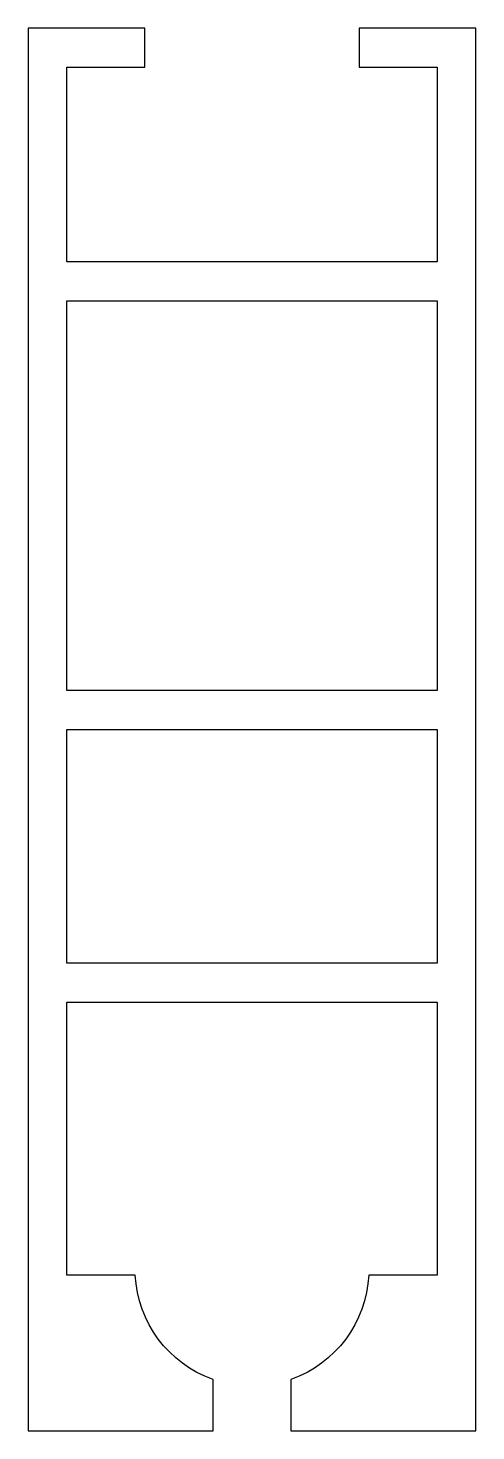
# Model space of a CAD drawing. Extents: x 171 to 194, y 167.8 to 239.8.
import ezdxf

# ---------------------------------------------------------------- set-up
doc = ezdxf.new("R2010")
doc.units = 0
doc.layers.get('0').update_dxf_attribs({"linetype": 'CONTINUOUS'})

msp = doc.modelspace()

# ---------------------------------------------------------------- linework, layer by layer
msp.add_lwpolyline([(192.045, 237.844), (192.045, 227.844), (173.045, 227.844), (173.045, 237.844), (177.045, 237.844), (177.045, 239.844), (171.045, 239.844), (171.045, 167.844), (180.545, 167.844), (180.545, 170.487, -0.304123), (176.553, 175.844), (173.045, 175.844), (173.045, 189.844), (192.045, 189.844), (192.045, 175.844), (188.538, 175.844, -0.304123), (184.545, 170.487), (184.545, 167.844), (194.045, 167.844), (194.045, 239.844), (188.045, 239.844), (188.045, 237.844)], format="xyb", close=True)
for points in [[(173.045, 205.844), (173.045, 225.844), (192.045, 225.844), (192.045, 205.844)], [(173.045, 191.844), (173.045, 203.844), (192.045, 203.844), (192.045, 191.844)]]:
    msp.add_lwpolyline(points, close=True)

doc.saveas('drawing.dxf')
